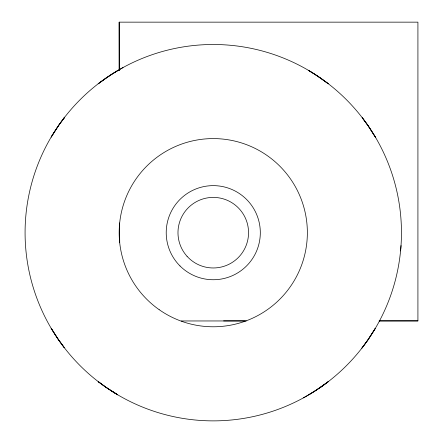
<?xml version="1.0" encoding="UTF-8"?>
<svg xmlns="http://www.w3.org/2000/svg" width="443" height="443" viewBox="0 0 443 443"><rect width="100%" height="100%" fill="white"/><g stroke="black" fill="none" stroke-linecap="round" stroke-linejoin="round"><path stroke-width="0.66" d="M63.748 118.408L58.697 125.336L51.155 137.108L58.57 125.524L64.717 117.151L63.748 118.408L64.373 117.594M362.784 346.963L367.834 340.036L375.376 328.263L367.967 339.847L362.158 347.777M361.815 348.22L362.562 347.257M327.482 382.254L328.357 381.578L314.657 391.224L303.488 397.836M308.843 394.796L320.643 387.237L327.543 382.204M320.616 387.254L324.891 384.197M117.688 70.575L105.916 78.118L98.18 83.788L111.88 74.147L123.043 67.535M119.173 70.559L119.173 22.15L417.921 22.15L417.921 320.898L379.164 320.909L417.921 320.898M223.599 320.898L245.034 320.898M181.237 320.965L246.291 320.948M98.988 382.204L105.894 387.237L117.688 394.796L106.104 387.387L98.174 381.578L99.049 382.254M111.426 390.936L117.688 394.796M119.715 242.764L119.544 222.94M119.173 22.15L119.261 70.448M401.015 245.549A188.186 188.186 0 0 1 400.566 250.954M315.111 74.435L308.843 70.575L320.427 77.99L328.357 83.793L315.111 74.435M362.784 118.408L362.164 117.6L368.36 126.1L375.376 137.108L367.834 125.336L362.784 118.408M64.368 347.772L58.697 340.036L51.155 328.263L58.171 339.277L64.368 347.772M101.868 384.358A188.186 188.186 0 0 0 400.322 253.324A188.186 188.186 0 0 0 137.612 60.375A188.186 188.186 0 0 0 101.868 384.358M180.002 265.955A47.047 47.047 0 0 0 258.712 244.863A47.047 47.047 0 0 0 201.089 187.239A47.047 47.047 0 0 0 180.002 265.955M159.159 309.668A94.093 94.093 0 0 0 306.988 241.053A94.093 94.093 0 0 0 173.65 147.336A94.093 94.093 0 0 0 159.159 309.668M187.046 256.298A35.285 35.285 0 0 0 246.823 243.589A35.285 35.285 0 0 0 205.929 198.171A35.285 35.285 0 0 0 187.046 256.298"/></g></svg>
